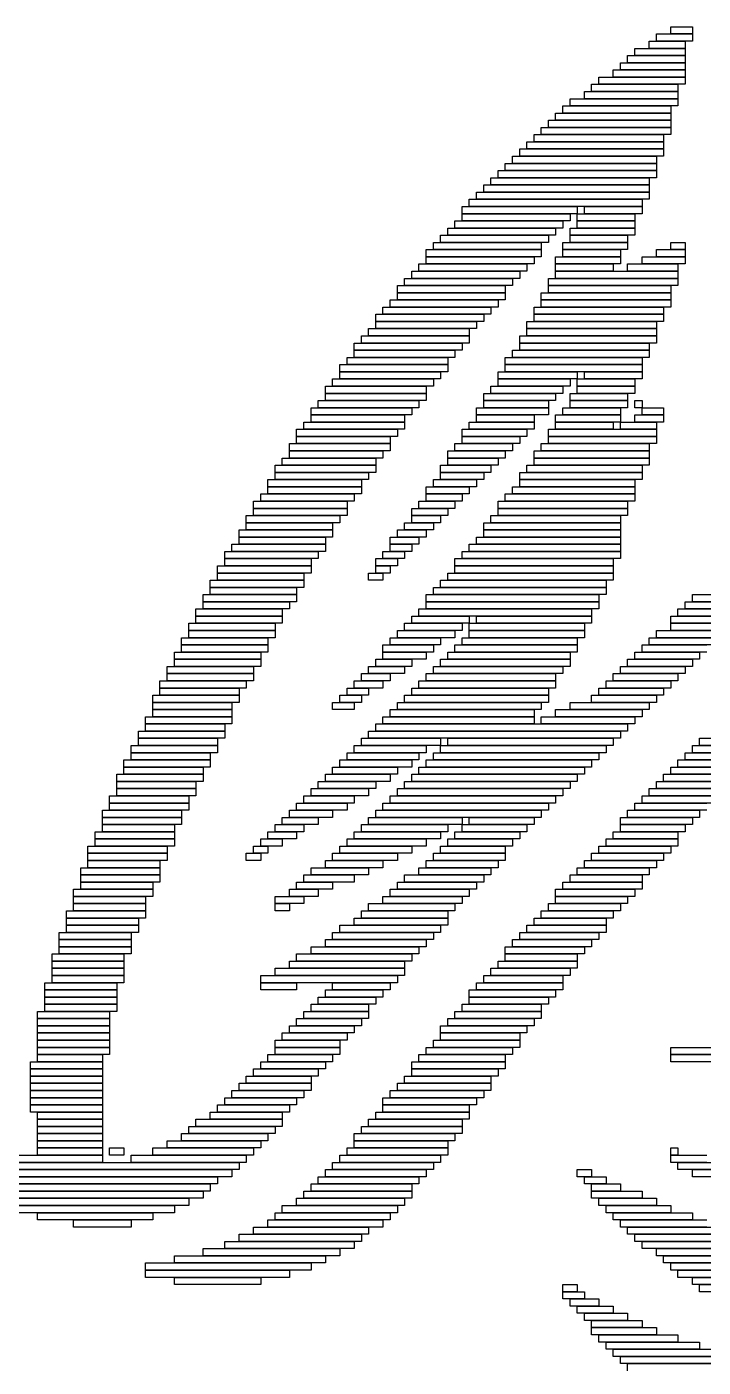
# Model space of a CAD drawing. Extents: x 278 to 746, y 302 to 723.
# Drawn here: x 489.5 to 583.5, y 520.5 to 707 of the extents above; entities that cross this region are included whole.
import ezdxf

# ---------------------------------------------------------------- set-up
doc = ezdxf.new("R2010")
doc.units = 0

msp = doc.modelspace()

# ---------------------------------------------------------------- linework, layer by layer
for p, q in [((579, 707), (582, 707)), ((579, 706), (579, 707)), ((582, 707), (582, 706)), ((576, 705), (581, 705)), ((576, 704), (576, 705)), ((577, 706), (582, 706)), ((577, 705), (577, 706)), ((582, 705), (577, 705)), ((582, 706), (579, 706)), ((581, 705), (581, 704)), ((582, 706), (582, 705)), ((574, 704), (581, 704)), ((574, 703), (574, 704)), ((581, 704), (576, 704)), ((581, 704), (581, 703)), ((572, 702), (581, 702)), ((572, 701), (572, 702)), ((573, 703), (581, 703)), ((573, 702), (573, 703)), ((581, 702), (573, 702)), ((581, 703), (574, 703)), ((581, 703), (581, 702)), ((581, 702), (581, 701)), ((569, 700), (581, 700)), ((569, 699), (569, 700)), ((571, 701), (581, 701)), ((571, 700), (571, 701)), ((581, 700), (571, 700)), ((581, 701), (572, 701)), ((581, 701), (581, 700)), ((581, 700), (581, 699)), ((567, 698), (580, 698)), ((567, 697), (567, 698)), ((568, 699), (580, 699)), ((568, 698), (568, 699)), ((580, 698), (568, 698)), ((581, 699), (569, 699)), ((580, 699), (580, 698)), ((580, 698), (580, 697)), ((564, 696), (579, 696)), ((564, 695), (564, 696)), ((565, 697), (580, 697)), ((565, 696), (565, 697)), ((580, 696), (565, 696)), ((580, 697), (567, 697)), ((579, 696), (579, 695)), ((580, 697), (580, 696)), ((562, 694), (579, 694)), ((562, 693), (562, 694)), ((563, 695), (579, 695)), ((563, 694), (563, 695)), ((579, 694), (563, 694)), ((579, 695), (564, 695)), ((579, 695), (579, 694)), ((579, 694), (579, 693)), ((560, 692), (578, 692)), ((560, 691), (560, 692)), ((561, 693), (579, 693)), ((561, 692), (561, 693)), ((579, 692), (561, 692)), ((579, 693), (562, 693)), ((578, 692), (578, 691)), ((579, 693), (579, 692)), ((559, 691), (578, 691)), ((559, 690), (559, 691)), ((578, 691), (560, 691)), ((578, 691), (578, 690)), ((557, 689), (577, 689)), ((557, 688), (557, 689)), ((558, 690), (578, 690)), ((558, 689), (558, 690)), ((578, 689), (558, 689)), ((578, 690), (559, 690)), ((577, 689), (577, 688)), ((578, 690), (578, 689)), ((555, 687), (577, 687)), ((555, 686), (555, 687)), ((556, 688), (577, 688)), ((556, 687), (556, 688)), ((577, 687), (556, 687)), ((577, 688), (557, 688)), ((577, 688), (577, 687)), ((577, 687), (577, 686)), ((553, 685), (576, 685)), ((553, 684), (553, 685)), ((554, 686), (576, 686)), ((554, 685), (554, 686)), ((576, 685), (554, 685)), ((577, 686), (555, 686)), ((576, 686), (576, 685)), ((576, 685), (576, 684)), ((551, 683), (575, 683)), ((551, 682), (551, 683)), ((552, 684), (576, 684)), ((552, 683), (552, 684)), ((576, 683), (552, 683)), ((576, 684), (553, 684)), ((575, 683), (575, 682)), ((576, 684), (576, 683)), ((550, 682), (566, 682)), ((550, 681), (550, 682)), ((566, 681), (550, 681)), ((550, 681), (565, 681)), ((550, 680), (550, 681)), ((575, 682), (551, 682)), ((565, 681), (565, 680)), ((566, 682), (566, 681)), ((566, 681), (574, 681)), ((566, 680), (566, 681)), ((567, 682), (575, 682)), ((567, 681), (567, 682)), ((575, 681), (567, 681)), ((574, 681), (574, 680)), ((575, 682), (575, 681)), ((548, 679), (563, 679)), ((548, 678), (548, 679)), ((549, 680), (564, 680)), ((549, 679), (549, 680)), ((564, 679), (549, 679)), ((565, 680), (550, 680)), ((563, 679), (563, 678)), ((564, 680), (564, 679)), ((565, 679), (574, 679)), ((565, 678), (565, 679)), ((574, 680), (566, 680)), ((566, 680), (574, 680)), ((566, 679), (566, 680)), ((574, 679), (566, 679)), ((574, 680), (574, 679)), ((574, 679), (574, 678)), ((546, 677), (561, 677)), ((546, 676), (546, 677)), ((547, 678), (562, 678)), ((547, 677), (547, 678)), ((562, 677), (547, 677)), ((563, 678), (548, 678)), ((561, 677), (561, 676)), ((562, 678), (562, 677)), ((564, 677), (573, 677)), ((564, 676), (564, 677)), ((574, 678), (565, 678)), ((565, 678), (573, 678)), ((565, 677), (565, 678)), ((573, 677), (565, 677)), ((573, 678), (573, 677)), ((573, 677), (573, 676)), ((579, 677), (581, 677)), ((579, 676), (579, 677)), ((581, 677), (581, 676)), ((545, 676), (561, 676)), ((545, 675), (545, 676)), ((561, 676), (546, 676)), ((561, 676), (561, 675)), ((573, 676), (564, 676)), ((564, 676), (572, 676)), ((564, 675), (564, 676)), ((572, 676), (572, 675)), ((577, 676), (581, 676)), ((577, 675), (577, 676)), ((581, 676), (579, 676)), ((581, 676), (581, 675)), ((544, 674), (559, 674)), ((544, 673), (544, 674)), ((561, 675), (545, 675)), ((545, 675), (560, 675)), ((545, 674), (545, 675)), ((560, 674), (545, 674)), ((559, 674), (559, 673)), ((560, 675), (560, 674)), ((563, 675), (572, 675)), ((563, 674), (563, 675)), ((572, 674), (563, 674)), ((563, 674), (571, 674)), ((563, 673), (563, 674)), ((572, 675), (564, 675)), ((571, 674), (571, 673)), ((572, 675), (572, 674)), ((573, 674), (580, 674)), ((573, 673), (573, 674)), ((575, 675), (581, 675)), ((575, 674), (575, 675)), ((581, 674), (575, 674)), ((581, 675), (577, 675)), ((580, 674), (580, 673)), ((581, 675), (581, 674)), ((542, 672), (557, 672)), ((542, 671), (542, 672)), ((543, 673), (558, 673)), ((543, 672), (543, 673)), ((558, 672), (543, 672)), ((559, 673), (544, 673)), ((557, 672), (557, 671)), ((558, 673), (558, 672)), ((562, 672), (580, 672)), ((562, 671), (562, 672)), ((571, 673), (563, 673)), ((563, 673), (580, 673)), ((563, 672), (563, 673)), ((580, 672), (563, 672)), ((580, 673), (573, 673)), ((580, 673), (580, 672)), ((580, 672), (580, 671)), ((541, 671), (556, 671)), ((541, 670), (541, 671)), ((556, 670), (541, 670)), ((541, 670), (556, 670)), ((541, 669), (541, 670)), ((557, 671), (542, 671)), ((556, 671), (556, 670)), ((556, 670), (556, 669)), ((561, 670), (579, 670)), ((561, 669), (561, 670)), ((580, 671), (562, 671)), ((562, 671), (579, 671)), ((562, 670), (562, 671)), ((579, 670), (562, 670)), ((579, 671), (579, 670)), ((579, 670), (579, 669)), ((539, 668), (554, 668)), ((539, 667), (539, 668)), ((540, 669), (555, 669)), ((540, 668), (540, 669)), ((555, 668), (540, 668)), ((556, 669), (541, 669)), ((554, 668), (554, 667)), ((555, 669), (555, 668)), ((560, 668), (578, 668)), ((560, 667), (560, 668)), ((579, 669), (561, 669)), ((561, 669), (579, 669)), ((561, 668), (561, 669)), ((579, 668), (561, 668)), ((578, 668), (578, 667)), ((579, 669), (579, 668)), ((538, 667), (553, 667)), ((538, 666), (538, 667)), ((553, 666), (538, 666)), ((538, 666), (552, 666)), ((538, 665), (538, 666)), ((554, 667), (539, 667)), ((552, 666), (552, 665)), ((553, 667), (553, 666)), ((559, 666), (577, 666)), ((559, 665), (559, 666)), ((578, 667), (560, 667)), ((560, 667), (578, 667)), ((560, 666), (560, 667)), ((578, 666), (560, 666)), ((577, 666), (577, 665)), ((578, 667), (578, 666)), ((536, 664), (551, 664)), ((536, 663), (536, 664)), ((537, 665), (551, 665)), ((537, 664), (537, 665)), ((551, 664), (537, 664)), ((552, 665), (538, 665)), ((551, 665), (551, 664)), ((551, 664), (551, 663)), ((558, 664), (577, 664)), ((558, 663), (558, 664)), ((577, 665), (559, 665)), ((559, 665), (577, 665)), ((559, 664), (559, 665)), ((577, 664), (559, 664)), ((577, 665), (577, 664)), ((577, 664), (577, 663)), ((535, 663), (550, 663)), ((535, 662), (535, 663)), ((551, 663), (536, 663)), ((550, 663), (550, 662)), ((577, 663), (558, 663)), ((558, 663), (576, 663)), ((558, 662), (558, 663)), ((576, 663), (576, 662)), ((534, 661), (548, 661)), ((534, 660), (534, 661)), ((550, 662), (535, 662)), ((535, 662), (549, 662)), ((535, 661), (535, 662)), ((549, 661), (535, 661)), ((548, 661), (548, 660)), ((549, 662), (549, 661)), ((556, 661), (575, 661)), ((556, 660), (556, 661)), ((557, 662), (576, 662)), ((557, 661), (557, 662)), ((576, 661), (557, 661)), ((576, 662), (558, 662)), ((575, 661), (575, 660)), ((576, 662), (576, 661)), ((533, 660), (548, 660)), ((533, 659), (533, 660)), ((548, 659), (533, 659)), ((533, 659), (547, 659)), ((533, 658), (533, 659)), ((548, 660), (534, 660)), ((547, 659), (547, 658)), ((548, 660), (548, 659)), ((555, 659), (566, 659)), ((555, 658), (555, 659)), ((575, 660), (556, 660)), ((556, 660), (575, 660)), ((556, 659), (556, 660)), ((575, 659), (556, 659)), ((566, 659), (566, 658)), ((567, 659), (575, 659)), ((567, 658), (567, 659)), ((575, 660), (575, 659)), ((575, 659), (575, 658)), ((531, 657), (545, 657)), ((531, 656), (531, 657)), ((532, 658), (546, 658)), ((532, 657), (532, 658)), ((546, 657), (532, 657)), ((547, 658), (533, 658)), ((545, 657), (545, 656)), ((546, 658), (546, 657)), ((554, 657), (564, 657)), ((554, 656), (554, 657)), ((566, 658), (555, 658)), ((555, 658), (565, 658)), ((555, 657), (555, 658)), ((565, 657), (555, 657)), ((564, 657), (564, 656)), ((565, 658), (565, 657)), ((566, 658), (574, 658)), ((566, 657), (566, 658)), ((574, 657), (566, 657)), ((566, 657), (574, 657)), ((566, 656), (566, 657)), ((575, 658), (567, 658)), ((574, 658), (574, 657)), ((574, 657), (574, 656)), ((530, 655), (544, 655)), ((530, 654), (530, 655)), ((545, 656), (531, 656)), ((531, 656), (545, 656)), ((531, 655), (531, 656)), ((545, 655), (531, 655)), ((544, 655), (544, 654)), ((545, 656), (545, 655)), ((553, 656), (563, 656)), ((553, 655), (553, 656)), ((563, 655), (553, 655)), ((553, 655), (562, 655)), ((553, 654), (553, 655)), ((564, 656), (554, 656)), ((562, 655), (562, 654)), ((563, 656), (563, 655)), ((565, 656), (573, 656)), ((565, 655), (565, 656)), ((573, 655), (565, 655)), ((565, 655), (573, 655)), ((565, 654), (565, 655)), ((574, 656), (566, 656)), ((573, 656), (573, 655)), ((573, 655), (573, 654)), ((574, 655), (575, 655)), ((574, 654), (574, 655)), ((575, 655), (575, 654)), ((529, 654), (543, 654)), ((529, 653), (529, 654)), ((543, 653), (529, 653)), ((529, 653), (542, 653)), ((529, 652), (529, 653)), ((544, 654), (530, 654)), ((542, 653), (542, 652)), ((543, 654), (543, 653)), ((552, 654), (562, 654)), ((552, 653), (552, 654)), ((562, 653), (552, 653)), ((552, 653), (560, 653)), ((552, 652), (552, 653)), ((562, 654), (553, 654)), ((560, 653), (560, 652)), ((562, 654), (562, 653)), ((563, 653), (572, 653)), ((563, 652), (563, 653)), ((564, 654), (572, 654)), ((564, 653), (564, 654)), ((572, 653), (564, 653)), ((573, 654), (565, 654)), ((572, 654), (572, 653)), ((572, 653), (572, 652)), ((575, 654), (574, 654)), ((574, 653), (578, 653)), ((574, 652), (574, 653)), ((575, 654), (578, 654)), ((575, 653), (575, 654)), ((578, 653), (575, 653)), ((578, 654), (578, 653)), ((578, 653), (578, 652)), ((527, 651), (541, 651)), ((527, 650), (527, 651)), ((528, 652), (542, 652)), ((528, 651), (528, 652)), ((542, 651), (528, 651)), ((542, 652), (529, 652)), ((541, 651), (541, 650)), ((542, 652), (542, 651)), ((550, 651), (559, 651)), ((550, 650), (550, 651)), ((551, 652), (560, 652)), ((551, 651), (551, 652)), ((560, 651), (551, 651)), ((560, 652), (552, 652)), ((559, 651), (559, 650)), ((560, 652), (560, 651)), ((562, 651), (577, 651)), ((562, 650), (562, 651)), ((572, 652), (563, 652)), ((563, 652), (571, 652)), ((563, 651), (563, 652)), ((571, 651), (563, 651)), ((571, 652), (571, 651)), ((572, 652), (577, 652)), ((572, 651), (572, 652)), ((577, 651), (572, 651)), ((578, 652), (574, 652)), ((577, 652), (577, 651)), ((577, 651), (577, 650)), ((541, 650), (527, 650)), ((527, 650), (540, 650)), ((527, 649), (527, 650)), ((540, 650), (540, 649)), ((559, 650), (550, 650)), ((550, 650), (558, 650)), ((550, 649), (550, 650)), ((558, 650), (558, 649)), ((577, 650), (562, 650)), ((562, 650), (577, 650)), ((562, 649), (562, 650)), ((577, 650), (577, 649)), ((526, 649), (540, 649)), ((526, 648), (526, 649)), ((540, 648), (526, 648)), ((526, 648), (539, 648)), ((526, 647), (526, 648)), ((540, 649), (527, 649)), ((539, 648), (539, 647)), ((540, 649), (540, 648)), ((548, 648), (556, 648)), ((548, 647), (548, 648)), ((549, 649), (557, 649)), ((549, 648), (549, 649)), ((557, 648), (549, 648)), ((558, 649), (550, 649)), ((556, 648), (556, 647)), ((557, 649), (557, 648)), ((560, 648), (576, 648)), ((560, 647), (560, 648)), ((561, 649), (576, 649)), ((561, 648), (561, 649)), ((576, 648), (561, 648)), ((577, 649), (562, 649)), ((576, 649), (576, 648)), ((576, 648), (576, 647)), ((524, 646), (538, 646)), ((524, 645), (524, 646)), ((525, 647), (538, 647)), ((525, 646), (525, 647)), ((538, 646), (525, 646)), ((539, 647), (526, 647)), ((538, 647), (538, 646)), ((538, 646), (538, 645)), ((547, 646), (554, 646)), ((547, 645), (547, 646)), ((556, 647), (548, 647)), ((548, 647), (555, 647)), ((548, 646), (548, 647)), ((555, 646), (548, 646)), ((554, 646), (554, 645)), ((555, 647), (555, 646)), ((559, 646), (575, 646)), ((559, 645), (559, 646)), ((576, 647), (560, 647)), ((560, 647), (576, 647)), ((560, 646), (560, 647)), ((576, 646), (560, 646)), ((575, 646), (575, 645)), ((576, 647), (576, 646)), ((523, 644), (536, 644)), ((523, 643), (523, 644)), ((538, 645), (524, 645)), ((524, 645), (537, 645)), ((524, 644), (524, 645)), ((537, 644), (524, 644)), ((536, 644), (536, 643)), ((537, 645), (537, 644)), ((546, 644), (552, 644)), ((546, 643), (546, 644)), ((554, 645), (547, 645)), ((547, 645), (553, 645)), ((547, 644), (547, 645)), ((553, 644), (547, 644)), ((552, 644), (552, 643)), ((553, 645), (553, 644)), ((558, 645), (575, 645)), ((558, 644), (558, 645)), ((575, 644), (558, 644)), ((558, 644), (574, 644)), ((558, 643), (558, 644)), ((575, 645), (559, 645)), ((574, 644), (574, 643)), ((575, 645), (575, 644)), ((522, 642), (535, 642)), ((522, 641), (522, 642)), ((536, 643), (523, 643)), ((523, 643), (536, 643)), ((523, 642), (523, 643)), ((536, 642), (523, 642)), ((535, 642), (535, 641)), ((536, 643), (536, 642)), ((545, 643), (551, 643)), ((545, 642), (545, 643)), ((551, 642), (545, 642)), ((545, 642), (550, 642)), ((545, 641), (545, 642)), ((552, 643), (546, 643)), ((550, 642), (550, 641)), ((551, 643), (551, 642)), ((556, 642), (574, 642)), ((556, 641), (556, 642)), ((557, 643), (574, 643)), ((557, 642), (557, 643)), ((574, 642), (557, 642)), ((574, 643), (558, 643)), ((574, 643), (574, 642)), ((574, 642), (574, 641)), ((521, 641), (534, 641)), ((521, 640), (521, 641)), ((534, 640), (521, 640)), ((521, 640), (534, 640)), ((521, 639), (521, 640)), ((535, 641), (522, 641)), ((534, 641), (534, 640)), ((534, 640), (534, 639)), ((543, 640), (548, 640)), ((543, 639), (543, 640)), ((544, 641), (549, 641)), ((544, 640), (544, 641)), ((549, 640), (544, 640)), ((550, 641), (545, 641)), ((548, 640), (548, 639)), ((549, 641), (549, 640)), ((555, 641), (573, 641)), ((555, 640), (555, 641)), ((573, 640), (555, 640)), ((555, 640), (573, 640)), ((555, 639), (555, 640)), ((574, 641), (556, 641)), ((573, 641), (573, 640)), ((573, 640), (573, 639)), ((520, 639), (533, 639)), ((520, 638), (520, 639)), ((533, 638), (520, 638)), ((520, 638), (532, 638)), ((520, 637), (520, 638)), ((534, 639), (521, 639)), ((532, 638), (532, 637)), ((533, 639), (533, 638)), ((542, 638), (546, 638)), ((542, 637), (542, 638)), ((548, 639), (543, 639)), ((543, 639), (547, 639)), ((543, 638), (543, 639)), ((547, 638), (543, 638)), ((546, 638), (546, 637)), ((547, 639), (547, 638)), ((553, 638), (572, 638)), ((553, 637), (553, 638)), ((554, 639), (572, 639)), ((554, 638), (554, 639)), ((572, 638), (554, 638)), ((573, 639), (555, 639)), ((572, 639), (572, 638)), ((572, 638), (572, 637)), ((519, 637), (532, 637)), ((519, 636), (519, 637)), ((532, 636), (519, 636)), ((519, 636), (531, 636)), ((519, 635), (519, 636)), ((532, 637), (520, 637)), ((531, 636), (531, 635)), ((532, 637), (532, 636)), ((540, 636), (544, 636)), ((540, 635), (540, 636)), ((541, 637), (545, 637)), ((541, 636), (541, 637)), ((545, 636), (541, 636)), ((546, 637), (542, 637)), ((544, 636), (544, 635)), ((545, 637), (545, 636)), ((552, 636), (572, 636)), ((552, 635), (552, 636)), ((572, 637), (553, 637)), ((553, 637), (572, 637)), ((553, 636), (553, 637)), ((572, 636), (553, 636)), ((572, 637), (572, 636)), ((572, 636), (572, 635)), ((518, 635), (531, 635)), ((518, 634), (518, 635)), ((531, 635), (519, 635)), ((531, 635), (531, 634)), ((544, 635), (540, 635)), ((540, 635), (543, 635)), ((540, 634), (540, 635)), ((543, 635), (543, 634)), ((551, 635), (572, 635)), ((551, 634), (551, 635)), ((572, 635), (552, 635)), ((572, 635), (572, 634)), ((517, 634), (530, 634)), ((517, 633), (517, 634)), ((530, 633), (517, 633)), ((517, 633), (529, 633)), ((517, 632), (517, 633)), ((531, 634), (518, 634)), ((529, 633), (529, 632)), ((530, 634), (530, 633)), ((538, 633), (541, 633)), ((538, 632), (538, 633)), ((539, 634), (542, 634)), ((539, 633), (539, 634)), ((542, 633), (539, 633)), ((543, 634), (540, 634)), ((541, 633), (541, 632)), ((542, 634), (542, 633)), ((549, 633), (571, 633)), ((549, 632), (549, 633)), ((550, 634), (572, 634)), ((550, 633), (550, 634)), ((572, 633), (550, 633)), ((572, 634), (551, 634)), ((571, 633), (571, 632)), ((572, 634), (572, 633)), ((516, 632), (529, 632)), ((516, 631), (516, 632)), ((529, 631), (516, 631)), ((516, 631), (528, 631)), ((516, 630), (516, 631)), ((529, 632), (517, 632)), ((528, 631), (528, 630)), ((529, 632), (529, 631)), ((537, 631), (539, 631)), ((537, 630), (537, 631)), ((541, 632), (538, 632)), ((538, 632), (540, 632)), ((538, 631), (538, 632)), ((540, 631), (538, 631)), ((539, 631), (539, 630)), ((540, 632), (540, 631)), ((548, 631), (571, 631)), ((548, 630), (548, 631)), ((571, 632), (549, 632)), ((549, 632), (571, 632)), ((549, 631), (549, 632)), ((571, 631), (549, 631)), ((571, 632), (571, 631)), ((571, 631), (571, 630)), ((515, 630), (528, 630)), ((515, 629), (515, 630)), ((528, 629), (515, 629)), ((515, 629), (527, 629)), ((515, 628), (515, 629)), ((528, 630), (516, 630)), ((527, 629), (527, 628)), ((528, 630), (528, 629)), ((539, 630), (537, 630)), ((546, 629), (570, 629)), ((546, 628), (546, 629)), ((547, 630), (570, 630)), ((547, 629), (547, 630)), ((570, 629), (547, 629)), ((571, 630), (548, 630)), ((570, 630), (570, 629)), ((570, 629), (570, 628)), ((514, 628), (527, 628)), ((514, 627), (514, 628)), ((527, 627), (514, 627)), ((514, 627), (526, 627)), ((514, 626), (514, 627)), ((527, 628), (515, 628)), ((526, 627), (526, 626)), ((527, 628), (527, 627)), ((545, 628), (569, 628)), ((545, 627), (545, 628)), ((569, 627), (545, 627)), ((545, 627), (569, 627)), ((545, 626), (545, 627)), ((570, 628), (546, 628)), ((569, 628), (569, 627)), ((569, 627), (569, 626)), ((581, 627), (591, 627)), ((581, 626), (581, 627)), ((582, 628), (592, 628)), ((582, 627), (582, 628)), ((592, 627), (582, 627)), ((513, 626), (525, 626)), ((513, 625), (513, 626)), ((525, 625), (513, 625)), ((513, 625), (525, 625)), ((513, 624), (513, 625)), ((526, 626), (514, 626)), ((525, 626), (525, 625)), ((525, 625), (525, 624)), ((543, 625), (551, 625)), ((543, 624), (543, 625)), ((544, 626), (568, 626)), ((544, 625), (544, 626)), ((568, 625), (544, 625)), ((569, 626), (545, 626)), ((551, 625), (551, 624)), ((552, 625), (568, 625)), ((552, 624), (552, 625)), ((568, 626), (568, 625)), ((568, 625), (568, 624)), ((579, 625), (589, 625)), ((579, 624), (579, 625)), ((580, 626), (590, 626)), ((580, 625), (580, 626)), ((590, 625), (580, 625)), ((591, 626), (581, 626)), ((512, 624), (524, 624)), ((512, 623), (512, 624)), ((524, 623), (512, 623)), ((512, 623), (524, 623)), ((512, 622), (512, 623)), ((525, 624), (513, 624)), ((524, 624), (524, 623)), ((524, 623), (524, 622)), ((541, 623), (549, 623)), ((541, 622), (541, 623)), ((542, 624), (550, 624)), ((542, 623), (542, 624)), ((550, 623), (542, 623)), ((551, 624), (543, 624)), ((549, 623), (549, 622)), ((550, 624), (550, 623)), ((551, 624), (567, 624)), ((551, 623), (551, 624)), ((567, 623), (551, 623)), ((551, 623), (567, 623)), ((551, 622), (551, 623)), ((568, 624), (552, 624)), ((567, 624), (567, 623)), ((567, 623), (567, 622)), ((577, 623), (587, 623)), ((577, 622), (577, 623)), ((589, 624), (579, 624)), ((579, 624), (588, 624)), ((579, 623), (579, 624)), ((588, 623), (579, 623)), ((511, 622), (523, 622)), ((511, 621), (511, 622)), ((524, 622), (512, 622)), ((523, 622), (523, 621)), ((540, 622), (547, 622)), ((540, 621), (540, 622)), ((549, 622), (541, 622)), ((547, 622), (547, 621)), ((550, 622), (566, 622)), ((550, 621), (550, 622)), ((567, 622), (551, 622)), ((566, 622), (566, 621)), ((576, 622), (586, 622)), ((576, 621), (576, 622)), ((587, 622), (577, 622)), ((510, 620), (522, 620)), ((510, 619), (510, 620)), ((523, 621), (511, 621)), ((511, 621), (523, 621)), ((511, 620), (511, 621)), ((523, 620), (511, 620)), ((522, 620), (522, 619)), ((523, 621), (523, 620)), ((539, 621), (546, 621)), ((539, 620), (539, 621)), ((546, 620), (539, 620)), ((539, 620), (545, 620)), ((539, 619), (539, 620)), ((547, 621), (540, 621)), ((545, 620), (545, 619)), ((546, 621), (546, 620)), ((548, 620), (565, 620)), ((548, 619), (548, 620)), ((549, 621), (566, 621)), ((549, 620), (549, 621)), ((566, 620), (549, 620)), ((566, 621), (550, 621)), ((565, 620), (565, 619)), ((566, 621), (566, 620)), ((574, 620), (583, 620)), ((574, 619), (574, 620)), ((575, 621), (584, 621)), ((575, 620), (575, 621)), ((584, 620), (575, 620)), ((586, 621), (576, 621)), ((583, 620), (583, 619)), ((509, 618), (521, 618)), ((509, 617), (509, 618)), ((522, 619), (510, 619)), ((510, 619), (522, 619)), ((510, 618), (510, 619)), ((522, 618), (510, 618)), ((521, 618), (521, 617)), ((522, 619), (522, 618)), ((537, 618), (542, 618)), ((537, 617), (537, 618)), ((538, 619), (543, 619)), ((538, 618), (538, 619)), ((543, 618), (538, 618)), ((545, 619), (539, 619)), ((542, 618), (542, 617)), ((543, 619), (543, 618)), ((546, 618), (564, 618)), ((546, 617), (546, 618)), ((547, 619), (565, 619)), ((547, 618), (547, 619)), ((565, 618), (547, 618)), ((565, 619), (548, 619)), ((564, 618), (564, 617)), ((565, 619), (565, 618)), ((572, 618), (581, 618)), ((572, 617), (572, 618)), ((573, 619), (582, 619)), ((573, 618), (573, 619)), ((582, 618), (573, 618)), ((583, 619), (574, 619)), ((581, 618), (581, 617)), ((582, 619), (582, 618)), ((508, 616), (520, 616)), ((508, 615), (508, 616)), ((521, 617), (509, 617)), ((509, 617), (521, 617)), ((509, 616), (509, 617)), ((521, 616), (509, 616)), ((520, 616), (520, 615)), ((521, 617), (521, 616)), ((535, 616), (539, 616)), ((535, 615), (535, 616)), ((536, 617), (540, 617)), ((536, 616), (536, 617)), ((540, 616), (536, 616)), ((542, 617), (537, 617)), ((539, 616), (539, 615)), ((540, 617), (540, 616)), ((544, 616), (563, 616)), ((544, 615), (544, 616)), ((545, 617), (563, 617)), ((545, 616), (545, 617)), ((563, 616), (545, 616)), ((564, 617), (546, 617)), ((563, 617), (563, 616)), ((563, 616), (563, 615)), ((570, 616), (579, 616)), ((570, 615), (570, 616)), ((571, 617), (580, 617)), ((571, 616), (571, 617)), ((580, 616), (571, 616)), ((581, 617), (572, 617)), ((579, 616), (579, 615)), ((580, 617), (580, 616)), ((507, 614), (519, 614)), ((507, 613), (507, 614)), ((520, 615), (508, 615)), ((508, 615), (519, 615)), ((508, 614), (508, 615)), ((519, 614), (508, 614)), ((519, 615), (519, 614)), ((519, 614), (519, 613)), ((533, 614), (536, 614)), ((533, 613), (533, 614)), ((534, 615), (537, 615)), ((534, 614), (534, 615)), ((537, 614), (534, 614)), ((539, 615), (535, 615)), ((536, 614), (536, 613)), ((537, 615), (537, 614)), ((542, 614), (562, 614)), ((542, 613), (542, 614)), ((543, 615), (562, 615)), ((543, 614), (543, 615)), ((562, 614), (543, 614)), ((563, 615), (544, 615)), ((562, 615), (562, 614)), ((562, 614), (562, 613)), ((568, 614), (577, 614)), ((568, 613), (568, 614)), ((569, 615), (578, 615)), ((569, 614), (569, 615)), ((578, 614), (569, 614)), ((579, 615), (570, 615)), ((577, 614), (577, 613)), ((578, 615), (578, 614)), ((519, 613), (507, 613)), ((507, 613), (518, 613)), ((507, 612), (507, 613)), ((518, 612), (507, 612)), ((507, 612), (518, 612)), ((507, 611), (507, 612)), ((518, 613), (518, 612)), ((518, 612), (518, 611)), ((532, 613), (535, 613)), ((532, 612), (532, 613)), ((535, 612), (532, 612)), ((536, 613), (533, 613)), ((535, 613), (535, 612)), ((540, 612), (560, 612)), ((540, 611), (540, 612)), ((541, 613), (561, 613)), ((541, 612), (541, 613)), ((561, 612), (541, 612)), ((562, 613), (542, 613)), ((560, 612), (560, 611)), ((561, 613), (561, 612)), ((563, 612), (575, 612)), ((563, 611), (563, 612)), ((565, 613), (576, 613)), ((565, 612), (565, 613)), ((576, 612), (565, 612)), ((577, 613), (568, 613)), ((575, 612), (575, 611)), ((576, 613), (576, 612)), ((506, 611), (518, 611)), ((506, 610), (506, 611)), ((518, 610), (506, 610)), ((506, 610), (517, 610)), ((506, 609), (506, 610)), ((518, 611), (507, 611)), ((517, 610), (517, 609)), ((518, 611), (518, 610)), ((538, 610), (573, 610)), ((538, 609), (538, 610)), ((539, 611), (560, 611)), ((539, 610), (539, 611)), ((560, 610), (539, 610)), ((560, 611), (540, 611)), ((560, 611), (560, 610)), ((561, 611), (574, 611)), ((561, 610), (561, 611)), ((574, 610), (561, 610)), ((575, 611), (563, 611)), ((573, 610), (573, 609)), ((574, 611), (574, 610)), ((505, 609), (517, 609)), ((505, 608), (505, 609)), ((517, 608), (505, 608)), ((505, 608), (516, 608)), ((505, 607), (505, 608)), ((517, 609), (506, 609)), ((516, 608), (516, 607)), ((517, 609), (517, 608)), ((536, 608), (547, 608)), ((536, 607), (536, 608)), ((537, 609), (572, 609)), ((537, 608), (537, 609)), ((572, 608), (537, 608)), ((573, 609), (538, 609)), ((547, 608), (547, 607)), ((548, 608), (571, 608)), ((548, 607), (548, 608)), ((571, 608), (571, 607)), ((572, 609), (572, 608)), ((583, 608), (593, 608)), ((583, 607), (583, 608)), ((504, 607), (516, 607)), ((504, 606), (504, 607)), ((516, 607), (505, 607)), ((516, 607), (516, 606)), ((535, 607), (545, 607)), ((535, 606), (535, 607)), ((547, 607), (536, 607)), ((545, 607), (545, 606)), ((547, 607), (570, 607)), ((547, 606), (547, 607)), ((571, 607), (548, 607)), ((570, 607), (570, 606)), ((582, 607), (592, 607)), ((582, 606), (582, 607)), ((593, 607), (583, 607)), ((503, 605), (515, 605)), ((503, 604), (503, 605)), ((516, 606), (504, 606)), ((504, 606), (515, 606)), ((504, 605), (504, 606)), ((515, 605), (504, 605)), ((515, 606), (515, 605)), ((515, 605), (515, 604)), ((533, 605), (543, 605)), ((533, 604), (533, 605)), ((534, 606), (544, 606)), ((534, 605), (534, 606)), ((544, 605), (534, 605)), ((545, 606), (535, 606)), ((543, 605), (543, 604)), ((544, 606), (544, 605)), ((545, 605), (568, 605)), ((545, 604), (545, 605)), ((546, 606), (569, 606)), ((546, 605), (546, 606)), ((569, 605), (546, 605)), ((570, 606), (547, 606)), ((568, 605), (568, 604)), ((569, 606), (569, 605)), ((580, 605), (590, 605)), ((580, 604), (580, 605)), ((581, 606), (591, 606)), ((581, 605), (581, 606)), ((591, 605), (581, 605)), ((592, 606), (582, 606)), ((502, 603), (514, 603)), ((502, 602), (502, 603)), ((515, 604), (503, 604)), ((503, 604), (514, 604)), ((503, 603), (503, 604)), ((514, 603), (503, 603)), ((514, 604), (514, 603)), ((514, 603), (514, 602)), ((531, 603), (540, 603)), ((531, 602), (531, 603)), ((532, 604), (541, 604)), ((532, 603), (532, 604)), ((541, 603), (532, 603)), ((543, 604), (533, 604)), ((540, 603), (540, 602)), ((541, 604), (541, 603)), ((543, 603), (566, 603)), ((543, 602), (543, 603)), ((544, 604), (567, 604)), ((544, 603), (544, 604)), ((567, 603), (544, 603)), ((568, 604), (545, 604)), ((566, 603), (566, 602)), ((567, 604), (567, 603)), ((578, 603), (588, 603)), ((578, 602), (578, 603)), ((579, 604), (589, 604)), ((579, 603), (579, 604)), ((589, 603), (579, 603)), ((590, 604), (580, 604)), ((514, 602), (502, 602)), ((502, 602), (513, 602)), ((502, 601), (502, 602)), ((513, 601), (502, 601)), ((502, 601), (513, 601)), ((502, 600), (502, 601)), ((513, 602), (513, 601)), ((513, 601), (513, 600)), ((529, 601), (537, 601)), ((529, 600), (529, 601)), ((530, 602), (538, 602)), ((530, 601), (530, 602)), ((538, 601), (530, 601)), ((540, 602), (531, 602)), ((537, 601), (537, 600)), ((538, 602), (538, 601)), ((541, 601), (564, 601)), ((541, 600), (541, 601)), ((542, 602), (565, 602)), ((542, 601), (542, 602)), ((565, 601), (542, 601)), ((566, 602), (543, 602)), ((564, 601), (564, 600)), ((565, 602), (565, 601)), ((576, 601), (586, 601)), ((576, 600), (576, 601)), ((577, 602), (587, 602)), ((577, 601), (577, 602)), ((587, 601), (577, 601)), ((588, 602), (578, 602)), ((501, 600), (512, 600)), ((501, 599), (501, 600)), ((512, 599), (501, 599)), ((501, 599), (512, 599)), ((501, 598), (501, 599)), ((513, 600), (502, 600)), ((512, 600), (512, 599)), ((512, 599), (512, 598)), ((527, 599), (534, 599)), ((527, 598), (527, 599)), ((528, 600), (535, 600)), ((528, 599), (528, 600)), ((535, 599), (528, 599)), ((537, 600), (529, 600)), ((534, 599), (534, 598)), ((535, 600), (535, 599)), ((539, 599), (562, 599)), ((539, 598), (539, 599)), ((540, 600), (563, 600)), ((540, 599), (540, 600)), ((563, 599), (540, 599)), ((564, 600), (541, 600)), ((562, 599), (562, 598)), ((563, 600), (563, 599)), ((574, 599), (584, 599)), ((574, 598), (574, 599)), ((575, 600), (585, 600)), ((575, 599), (575, 600)), ((585, 599), (575, 599)), ((586, 600), (576, 600)), ((500, 598), (511, 598)), ((500, 597), (500, 598)), ((511, 597), (500, 597)), ((500, 597), (511, 597)), ((500, 596), (500, 597)), ((512, 598), (501, 598)), ((511, 598), (511, 597)), ((511, 597), (511, 596)), ((525, 597), (530, 597)), ((525, 596), (525, 597)), ((526, 598), (532, 598)), ((526, 597), (526, 598)), ((532, 597), (526, 597)), ((534, 598), (527, 598)), ((530, 597), (530, 596)), ((532, 598), (532, 597)), ((537, 597), (550, 597)), ((537, 596), (537, 597)), ((538, 598), (561, 598)), ((538, 597), (538, 598)), ((561, 597), (538, 597)), ((562, 598), (539, 598)), ((550, 597), (550, 596)), ((551, 597), (560, 597)), ((551, 596), (551, 597)), ((560, 597), (560, 596)), ((561, 598), (561, 597)), ((572, 597), (582, 597)), ((572, 596), (572, 597)), ((573, 598), (583, 598)), ((573, 597), (573, 598)), ((583, 597), (573, 597)), ((584, 598), (574, 598)), ((582, 597), (582, 596)), ((583, 598), (583, 597)), ((499, 595), (510, 595)), ((499, 594), (499, 595)), ((511, 596), (500, 596)), ((500, 596), (510, 596)), ((500, 595), (500, 596)), ((510, 595), (500, 595)), ((510, 596), (510, 595)), ((510, 595), (510, 594)), ((523, 595), (527, 595)), ((523, 594), (523, 595)), ((524, 596), (528, 596)), ((524, 595), (524, 596)), ((528, 595), (524, 595)), ((530, 596), (525, 596)), ((527, 595), (527, 594)), ((528, 596), (528, 595)), ((535, 595), (547, 595)), ((535, 594), (535, 595)), ((536, 596), (548, 596)), ((536, 595), (536, 596)), ((548, 595), (536, 595)), ((550, 596), (537, 596)), ((547, 595), (547, 594)), ((548, 596), (548, 595)), ((549, 595), (558, 595)), ((549, 594), (549, 595)), ((550, 596), (559, 596)), ((550, 595), (550, 596)), ((559, 595), (550, 595)), ((560, 596), (551, 596)), ((558, 595), (558, 594)), ((559, 596), (559, 595)), ((571, 595), (580, 595)), ((571, 594), (571, 595)), ((582, 596), (572, 596)), ((572, 596), (581, 596)), ((572, 595), (572, 596)), ((581, 595), (572, 595)), ((580, 595), (580, 594)), ((581, 596), (581, 595)), ((510, 594), (499, 594)), ((499, 594), (510, 594)), ((499, 593), (499, 594)), ((510, 594), (510, 593)), ((522, 594), (525, 594)), ((522, 593), (522, 594)), ((527, 594), (523, 594)), ((525, 594), (525, 593)), ((534, 594), (545, 594)), ((534, 593), (534, 594)), ((547, 594), (535, 594)), ((545, 594), (545, 593)), ((548, 594), (557, 594)), ((548, 593), (548, 594)), ((558, 594), (549, 594)), ((557, 594), (557, 593)), ((570, 594), (580, 594)), ((570, 593), (570, 594)), ((580, 594), (571, 594)), ((580, 594), (580, 593)), ((498, 593), (509, 593)), ((498, 592), (498, 593)), ((509, 592), (498, 592)), ((498, 592), (509, 592)), ((498, 591), (498, 592)), ((510, 593), (499, 593)), ((509, 593), (509, 592)), ((509, 592), (509, 591)), ((520, 592), (522, 592)), ((520, 591), (520, 592)), ((521, 593), (523, 593)), ((521, 592), (521, 593)), ((523, 592), (521, 592)), ((525, 593), (522, 593)), ((522, 592), (522, 591)), ((523, 593), (523, 592)), ((532, 592), (541, 592)), ((532, 591), (532, 592)), ((533, 593), (543, 593)), ((533, 592), (533, 593)), ((543, 592), (533, 592)), ((545, 593), (534, 593)), ((541, 592), (541, 591)), ((543, 593), (543, 592)), ((546, 592), (556, 592)), ((546, 591), (546, 592)), ((547, 593), (556, 593)), ((547, 592), (547, 593)), ((556, 592), (547, 592)), ((557, 593), (548, 593)), ((556, 593), (556, 592)), ((556, 592), (556, 591)), ((568, 592), (578, 592)), ((568, 591), (568, 592)), ((569, 593), (579, 593)), ((569, 592), (569, 593)), ((579, 592), (569, 592)), ((580, 593), (570, 593)), ((578, 592), (578, 591)), ((579, 593), (579, 592)), ((497, 590), (508, 590)), ((497, 589), (497, 590)), ((509, 591), (498, 591)), ((498, 591), (508, 591)), ((498, 590), (498, 591)), ((508, 590), (498, 590)), ((508, 591), (508, 590)), ((508, 590), (508, 589)), ((522, 591), (520, 591)), ((529, 590), (537, 590)), ((529, 589), (529, 590)), ((531, 591), (539, 591)), ((531, 590), (531, 591)), ((539, 590), (531, 590)), ((541, 591), (532, 591)), ((537, 590), (537, 589)), ((539, 591), (539, 590)), ((544, 590), (554, 590)), ((544, 589), (544, 590)), ((545, 591), (555, 591)), ((545, 590), (545, 591)), ((555, 590), (545, 590)), ((556, 591), (546, 591)), ((554, 590), (554, 589)), ((555, 591), (555, 590)), ((566, 590), (576, 590)), ((566, 589), (566, 590)), ((567, 591), (577, 591)), ((567, 590), (567, 591)), ((577, 590), (567, 590)), ((578, 591), (568, 591)), ((576, 590), (576, 589)), ((577, 591), (577, 590)), ((508, 589), (497, 589)), ((497, 589), (508, 589)), ((497, 588), (497, 589)), ((508, 588), (497, 588)), ((497, 588), (507, 588)), ((497, 587), (497, 588)), ((507, 588), (507, 587)), ((508, 589), (508, 588)), ((527, 588), (532, 588)), ((527, 587), (527, 588)), ((528, 589), (535, 589)), ((528, 588), (528, 589)), ((535, 588), (528, 588)), ((537, 589), (529, 589)), ((532, 588), (532, 587)), ((535, 589), (535, 588)), ((541, 588), (552, 588)), ((541, 587), (541, 588)), ((542, 589), (553, 589)), ((542, 588), (542, 589)), ((553, 588), (542, 588)), ((554, 589), (544, 589)), ((552, 588), (552, 587)), ((553, 589), (553, 588)), ((564, 588), (575, 588)), ((564, 587), (564, 588)), ((565, 589), (575, 589)), ((565, 588), (565, 589)), ((575, 588), (565, 588)), ((576, 589), (566, 589)), ((575, 589), (575, 588)), ((575, 588), (575, 587)), ((496, 587), (507, 587)), ((496, 586), (496, 587)), ((507, 586), (496, 586)), ((496, 586), (506, 586)), ((496, 585), (496, 586)), ((507, 587), (497, 587)), ((506, 586), (506, 585)), ((507, 587), (507, 586)), ((524, 586), (528, 586)), ((524, 585), (524, 586)), ((526, 587), (530, 587)), ((526, 586), (526, 587)), ((530, 586), (526, 586)), ((532, 587), (527, 587)), ((528, 586), (528, 585)), ((530, 587), (530, 586)), ((539, 586), (550, 586)), ((539, 585), (539, 586)), ((540, 587), (551, 587)), ((540, 586), (540, 587)), ((551, 586), (540, 586)), ((552, 587), (541, 587)), ((550, 586), (550, 585)), ((551, 587), (551, 586)), ((563, 587), (574, 587)), ((563, 586), (563, 587)), ((574, 586), (563, 586)), ((563, 586), (573, 586)), ((563, 585), (563, 586)), ((575, 587), (564, 587)), ((573, 586), (573, 585)), ((574, 587), (574, 586)), ((495, 584), (506, 584)), ((495, 583), (495, 584)), ((506, 585), (496, 585)), ((496, 585), (506, 585)), ((496, 584), (496, 585)), ((506, 584), (496, 584)), ((506, 585), (506, 584)), ((506, 584), (506, 583)), ((528, 585), (524, 585)), ((524, 585), (526, 585)), ((524, 584), (524, 585)), ((526, 584), (524, 584)), ((526, 585), (526, 584)), ((536, 584), (548, 584)), ((536, 583), (536, 584)), ((537, 585), (549, 585)), ((537, 584), (537, 585)), ((549, 584), (537, 584)), ((550, 585), (539, 585)), ((548, 584), (548, 583)), ((549, 585), (549, 584)), ((561, 584), (571, 584)), ((561, 583), (561, 584)), ((562, 585), (572, 585)), ((562, 584), (562, 585)), ((572, 584), (562, 584)), ((573, 585), (563, 585)), ((571, 584), (571, 583)), ((572, 585), (572, 584)), ((506, 583), (495, 583)), ((495, 583), (505, 583)), ((495, 582), (495, 583)), ((505, 582), (495, 582)), ((495, 582), (505, 582)), ((495, 581), (495, 582)), ((505, 583), (505, 582)), ((505, 582), (505, 581)), ((533, 582), (547, 582)), ((533, 581), (533, 582)), ((535, 583), (548, 583)), ((535, 582), (535, 583)), ((548, 582), (535, 582)), ((548, 583), (536, 583)), ((547, 582), (547, 581)), ((548, 583), (548, 582)), ((559, 582), (570, 582)), ((559, 581), (559, 582)), ((560, 583), (570, 583)), ((560, 582), (560, 583)), ((570, 582), (560, 582)), ((571, 583), (561, 583)), ((570, 583), (570, 582)), ((570, 582), (570, 581)), ((494, 581), (504, 581)), ((494, 580), (494, 581)), ((505, 581), (495, 581)), ((504, 581), (504, 580)), ((532, 581), (546, 581)), ((532, 580), (532, 581)), ((547, 581), (533, 581)), ((546, 581), (546, 580)), ((558, 581), (569, 581)), ((558, 580), (558, 581)), ((570, 581), (559, 581)), ((569, 581), (569, 580)), ((504, 580), (494, 580)), ((494, 580), (504, 580)), ((494, 579), (494, 580)), ((504, 579), (494, 579)), ((494, 579), (504, 579)), ((494, 578), (494, 579)), ((504, 580), (504, 579)), ((504, 579), (504, 578)), ((529, 579), (544, 579)), ((529, 578), (529, 579)), ((531, 580), (545, 580)), ((531, 579), (531, 580)), ((545, 579), (531, 579)), ((546, 580), (532, 580)), ((544, 579), (544, 578)), ((545, 580), (545, 579)), ((556, 579), (567, 579)), ((556, 578), (556, 579)), ((557, 580), (568, 580)), ((557, 579), (557, 580)), ((568, 579), (557, 579)), ((569, 580), (558, 580)), ((567, 579), (567, 578)), ((568, 580), (568, 579)), ((493, 578), (503, 578)), ((493, 577), (493, 578)), ((503, 577), (493, 577)), ((493, 577), (503, 577)), ((493, 576), (493, 577)), ((504, 578), (494, 578)), ((503, 578), (503, 577)), ((503, 577), (503, 576)), ((526, 577), (542, 577)), ((526, 576), (526, 577)), ((527, 578), (543, 578)), ((527, 577), (527, 578)), ((543, 577), (527, 577)), ((544, 578), (529, 578)), ((542, 577), (542, 576)), ((543, 578), (543, 577)), ((555, 577), (566, 577)), ((555, 576), (555, 577)), ((567, 578), (556, 578)), ((556, 578), (566, 578)), ((556, 577), (556, 578)), ((566, 577), (556, 577)), ((566, 578), (566, 577)), ((566, 577), (566, 576)), ((503, 576), (493, 576)), ((493, 576), (503, 576)), ((493, 575), (493, 576)), ((503, 575), (493, 575)), ((493, 575), (503, 575)), ((493, 574), (493, 575)), ((503, 576), (503, 575)), ((503, 575), (503, 574)), ((522, 575), (541, 575)), ((522, 574), (522, 575)), ((524, 576), (542, 576)), ((524, 575), (524, 576)), ((542, 575), (524, 575)), ((542, 576), (526, 576)), ((541, 575), (541, 574)), ((542, 576), (542, 575)), ((553, 575), (564, 575)), ((553, 574), (553, 575)), ((554, 576), (565, 576)), ((554, 575), (554, 576)), ((565, 575), (554, 575)), ((566, 576), (555, 576)), ((564, 575), (564, 574)), ((565, 576), (565, 575)), ((492, 574), (502, 574)), ((492, 573), (492, 574)), ((502, 573), (492, 573)), ((492, 573), (502, 573)), ((492, 572), (492, 573)), ((503, 574), (493, 574)), ((502, 574), (502, 573)), ((502, 573), (502, 572)), ((541, 574), (522, 574)), ((522, 574), (527, 574)), ((522, 573), (522, 574)), ((527, 573), (522, 573)), ((527, 574), (527, 573)), ((531, 573), (539, 573)), ((531, 572), (531, 573)), ((532, 574), (540, 574)), ((532, 573), (532, 574)), ((540, 573), (532, 573)), ((539, 573), (539, 572)), ((540, 574), (540, 573)), ((551, 573), (563, 573)), ((551, 572), (551, 573)), ((552, 574), (564, 574)), ((552, 573), (552, 574)), ((564, 573), (552, 573)), ((564, 574), (553, 574)), ((563, 573), (563, 572)), ((564, 574), (564, 573)), ((502, 572), (492, 572)), ((492, 572), (502, 572)), ((492, 571), (492, 572)), ((502, 571), (492, 571)), ((492, 571), (502, 571)), ((492, 570), (492, 571)), ((502, 572), (502, 571)), ((502, 571), (502, 570)), ((529, 571), (537, 571)), ((529, 570), (529, 571)), ((530, 572), (538, 572)), ((530, 571), (530, 572)), ((538, 571), (530, 571)), ((539, 572), (531, 572)), ((537, 571), (537, 570)), ((538, 572), (538, 571)), ((550, 571), (561, 571)), ((550, 570), (550, 571)), ((563, 572), (551, 572)), ((551, 572), (562, 572)), ((551, 571), (551, 572)), ((562, 571), (551, 571)), ((561, 571), (561, 570)), ((562, 572), (562, 571)), ((491, 570), (501, 570)), ((491, 569), (491, 570)), ((501, 569), (491, 569)), ((491, 569), (501, 569)), ((491, 568), (491, 569)), ((502, 570), (492, 570)), ((501, 570), (501, 569)), ((501, 569), (501, 568)), ((527, 569), (536, 569)), ((527, 568), (527, 569)), ((528, 570), (537, 570)), ((528, 569), (528, 570)), ((537, 569), (528, 569)), ((537, 570), (529, 570)), ((536, 569), (536, 568)), ((537, 570), (537, 569)), ((548, 569), (560, 569)), ((548, 568), (548, 569)), ((549, 570), (561, 570)), ((549, 569), (549, 570)), ((561, 569), (549, 569)), ((561, 570), (550, 570)), ((560, 569), (560, 568)), ((561, 570), (561, 569)), ((501, 568), (491, 568)), ((491, 568), (501, 568)), ((491, 567), (491, 568)), ((501, 567), (491, 567)), ((491, 567), (501, 567)), ((491, 566), (491, 567)), ((501, 568), (501, 567)), ((501, 567), (501, 566)), ((525, 567), (534, 567)), ((525, 566), (525, 567)), ((526, 568), (535, 568)), ((526, 567), (526, 568)), ((535, 567), (526, 567)), ((536, 568), (527, 568)), ((534, 567), (534, 566)), ((535, 568), (535, 567)), ((547, 568), (559, 568)), ((547, 567), (547, 568)), ((559, 567), (547, 567)), ((547, 567), (558, 567)), ((547, 566), (547, 567)), ((560, 568), (548, 568)), ((558, 567), (558, 566)), ((559, 568), (559, 567)), ((501, 566), (491, 566)), ((491, 566), (501, 566)), ((491, 565), (491, 566)), ((501, 566), (501, 565)), ((524, 566), (533, 566)), ((524, 565), (524, 566)), ((534, 566), (525, 566)), ((533, 566), (533, 565)), ((546, 566), (558, 566)), ((546, 565), (546, 566)), ((558, 566), (547, 566)), ((558, 566), (558, 565)), ((501, 565), (491, 565)), ((491, 565), (501, 565)), ((491, 564), (491, 565)), ((501, 564), (491, 564)), ((491, 564), (500, 564)), ((491, 563), (491, 564)), ((500, 564), (500, 563)), ((501, 565), (501, 564)), ((523, 564), (532, 564)), ((523, 563), (523, 564)), ((533, 565), (524, 565)), ((524, 565), (533, 565)), ((524, 564), (524, 565)), ((533, 564), (524, 564)), ((532, 564), (532, 563)), ((533, 565), (533, 564)), ((544, 564), (556, 564)), ((544, 563), (544, 564)), ((545, 565), (557, 565)), ((545, 564), (545, 565)), ((557, 564), (545, 564)), ((558, 565), (546, 565)), ((556, 564), (556, 563)), ((557, 565), (557, 564)), ((579, 565), (654, 565)), ((579, 564), (579, 565)), ((654, 564), (579, 564)), ((579, 564), (653, 564)), ((579, 563), (579, 564)), ((490, 563), (500, 563)), ((490, 562), (490, 563)), ((500, 562), (490, 562)), ((490, 562), (500, 562)), ((490, 561), (490, 562)), ((500, 563), (491, 563)), ((500, 563), (500, 562)), ((500, 562), (500, 561)), ((521, 562), (530, 562)), ((521, 561), (521, 562)), ((522, 563), (531, 563)), ((522, 562), (522, 563)), ((531, 562), (522, 562)), ((532, 563), (523, 563)), ((530, 562), (530, 561)), ((531, 563), (531, 562)), ((543, 563), (556, 563)), ((543, 562), (543, 563)), ((556, 562), (543, 562)), ((543, 562), (555, 562)), ((543, 561), (543, 562)), ((556, 563), (544, 563)), ((555, 562), (555, 561)), ((556, 563), (556, 562)), ((653, 563), (579, 563)), ((500, 561), (490, 561)), ((490, 561), (500, 561)), ((490, 560), (490, 561)), ((500, 560), (490, 560)), ((490, 560), (500, 560)), ((490, 559), (490, 560)), ((500, 561), (500, 560)), ((500, 560), (500, 559)), ((519, 560), (529, 560)), ((519, 559), (519, 560)), ((520, 561), (529, 561)), ((520, 560), (520, 561)), ((529, 560), (520, 560)), ((530, 561), (521, 561)), ((529, 561), (529, 560)), ((529, 560), (529, 559)), ((541, 560), (554, 560)), ((541, 559), (541, 560)), ((542, 561), (554, 561)), ((542, 560), (542, 561)), ((554, 560), (542, 560)), ((555, 561), (543, 561)), ((554, 561), (554, 560)), ((554, 560), (554, 559)), ((500, 559), (490, 559)), ((490, 559), (500, 559)), ((490, 558), (490, 559)), ((500, 558), (490, 558)), ((490, 558), (500, 558)), ((490, 557), (490, 558)), ((500, 559), (500, 558)), ((500, 558), (500, 557)), ((517, 558), (527, 558)), ((517, 557), (517, 558)), ((518, 559), (528, 559)), ((518, 558), (518, 559)), ((528, 558), (518, 558)), ((529, 559), (519, 559)), ((527, 558), (527, 557)), ((528, 559), (528, 558)), ((539, 558), (552, 558)), ((539, 557), (539, 558)), ((540, 559), (553, 559)), ((540, 558), (540, 559)), ((553, 558), (540, 558)), ((554, 559), (541, 559)), ((552, 558), (552, 557)), ((553, 559), (553, 558)), ((500, 557), (490, 557)), ((490, 557), (500, 557)), ((490, 556), (490, 557)), ((500, 556), (490, 556)), ((491, 556), (500, 556)), ((491, 555), (491, 556)), ((500, 557), (500, 556)), ((500, 556), (500, 555)), ((515, 556), (525, 556)), ((515, 555), (515, 556)), ((516, 557), (526, 557)), ((516, 556), (516, 557)), ((526, 556), (516, 556)), ((527, 557), (517, 557)), ((525, 556), (525, 555)), ((526, 557), (526, 556)), ((538, 556), (551, 556)), ((538, 555), (538, 556)), ((552, 557), (539, 557)), ((539, 557), (551, 557)), ((539, 556), (539, 557)), ((551, 556), (539, 556)), ((551, 557), (551, 556)), ((551, 556), (551, 555)), ((500, 555), (491, 555)), ((491, 555), (500, 555)), ((491, 554), (491, 555)), ((500, 554), (491, 554)), ((491, 554), (500, 554)), ((491, 553), (491, 554)), ((500, 555), (500, 554)), ((500, 554), (500, 553)), ((512, 554), (524, 554)), ((512, 553), (512, 554)), ((513, 555), (525, 555)), ((513, 554), (513, 555)), ((525, 554), (513, 554)), ((525, 555), (515, 555)), ((524, 554), (524, 553)), ((525, 555), (525, 554)), ((536, 554), (550, 554)), ((536, 553), (536, 554)), ((537, 555), (550, 555)), ((537, 554), (537, 555)), ((550, 554), (537, 554)), ((551, 555), (538, 555)), ((550, 555), (550, 554)), ((550, 554), (550, 553)), ((500, 553), (491, 553)), ((491, 553), (500, 553)), ((491, 552), (491, 553)), ((500, 553), (500, 552)), ((511, 553), (523, 553)), ((511, 552), (511, 553)), ((524, 553), (512, 553)), ((523, 553), (523, 552)), ((535, 553), (549, 553)), ((535, 552), (535, 553)), ((550, 553), (536, 553)), ((549, 553), (549, 552)), ((500, 552), (491, 552)), ((491, 552), (500, 552)), ((491, 551), (491, 552)), ((500, 551), (491, 551)), ((491, 551), (500, 551)), ((491, 550), (491, 551)), ((500, 552), (500, 551)), ((500, 551), (500, 550)), ((501, 551), (503, 551)), ((501, 550), (501, 551)), ((503, 551), (503, 550)), ((507, 551), (521, 551)), ((507, 550), (507, 551)), ((509, 552), (522, 552)), ((509, 551), (509, 552)), ((522, 551), (509, 551)), ((523, 552), (511, 552)), ((521, 551), (521, 550)), ((522, 552), (522, 551)), ((534, 551), (548, 551)), ((534, 550), (534, 551)), ((549, 552), (535, 552)), ((535, 552), (548, 552)), ((535, 551), (535, 552)), ((548, 551), (535, 551)), ((548, 552), (548, 551)), ((548, 551), (548, 550)), ((579, 551), (580, 551)), ((579, 550), (579, 551)), ((580, 551), (580, 550)), ((476, 550), (500, 550)), ((500, 549), (476, 549)), ((477, 549), (519, 549)), ((500, 550), (491, 550)), ((500, 550), (500, 549)), ((503, 550), (501, 550)), ((504, 550), (520, 550)), ((504, 549), (504, 550)), ((520, 549), (504, 549)), ((521, 550), (507, 550)), ((519, 549), (519, 548)), ((520, 550), (520, 549)), ((532, 549), (546, 549)), ((532, 548), (532, 549)), ((533, 550), (547, 550)), ((533, 549), (533, 550)), ((547, 549), (533, 549)), ((548, 550), (534, 550)), ((546, 549), (546, 548)), ((547, 550), (547, 549)), ((580, 550), (579, 550)), ((579, 550), (584, 550)), ((579, 549), (579, 550)), ((584, 549), (579, 549)), ((580, 549), (588, 549)), ((580, 548), (580, 549)), ((519, 548), (477, 548)), ((479, 548), (518, 548)), ((518, 547), (479, 547)), ((480, 547), (516, 547)), ((516, 547), (516, 546)), ((518, 548), (518, 547)), ((530, 547), (544, 547)), ((530, 546), (530, 547)), ((531, 548), (545, 548)), ((531, 547), (531, 548)), ((545, 547), (531, 547)), ((546, 548), (532, 548)), ((544, 547), (544, 546)), ((545, 548), (545, 547)), ((566, 548), (568, 548)), ((566, 547), (566, 548)), ((568, 547), (566, 547)), ((567, 547), (570, 547)), ((567, 546), (567, 547)), ((568, 548), (568, 547)), ((570, 547), (570, 546)), ((588, 548), (580, 548)), ((582, 548), (597, 548)), ((582, 547), (582, 548)), ((597, 547), (582, 547)), ((516, 546), (480, 546)), ((482, 546), (515, 546)), ((515, 545), (482, 545)), ((484, 545), (514, 545)), ((514, 545), (514, 544)), ((515, 546), (515, 545)), ((528, 545), (543, 545)), ((528, 544), (528, 545)), ((529, 546), (543, 546)), ((529, 545), (529, 546)), ((543, 545), (529, 545)), ((544, 546), (530, 546)), ((543, 546), (543, 545)), ((543, 545), (543, 544)), ((570, 546), (567, 546)), ((568, 546), (572, 546)), ((568, 545), (568, 546)), ((572, 545), (568, 545)), ((568, 545), (575, 545)), ((568, 544), (568, 545)), ((572, 546), (572, 545)), ((575, 545), (575, 544)), ((514, 544), (484, 544)), ((486, 544), (512, 544)), ((512, 543), (486, 543)), ((488, 543), (510, 543)), ((510, 543), (510, 542)), ((512, 544), (512, 543)), ((525, 543), (541, 543)), ((525, 542), (525, 543)), ((527, 544), (542, 544)), ((527, 543), (527, 544)), ((542, 543), (527, 543)), ((543, 544), (528, 544)), ((541, 543), (541, 542)), ((542, 544), (542, 543)), ((575, 544), (568, 544)), ((569, 544), (577, 544)), ((569, 543), (569, 544)), ((577, 543), (569, 543)), ((570, 543), (579, 543)), ((570, 542), (570, 543)), ((577, 544), (577, 543)), ((579, 543), (579, 542)), ((510, 542), (488, 542)), ((491, 542), (507, 542)), ((491, 541), (491, 542)), ((507, 541), (491, 541)), ((496, 541), (504, 541)), ((496, 540), (496, 541)), ((504, 541), (504, 540)), ((507, 542), (507, 541)), ((523, 541), (539, 541)), ((523, 540), (523, 541)), ((524, 542), (540, 542)), ((524, 541), (524, 542)), ((540, 541), (524, 541)), ((541, 542), (525, 542)), ((539, 541), (539, 540)), ((540, 542), (540, 541)), ((579, 542), (570, 542)), ((571, 542), (582, 542)), ((571, 541), (571, 542)), ((582, 541), (571, 541)), ((572, 541), (584, 541)), ((572, 540), (572, 541)), ((582, 542), (582, 541)), ((504, 540), (496, 540)), ((519, 539), (536, 539)), ((519, 538), (519, 539)), ((521, 540), (537, 540)), ((521, 539), (521, 540)), ((537, 539), (521, 539)), ((539, 540), (523, 540)), ((536, 539), (536, 538)), ((537, 540), (537, 539)), ((584, 540), (572, 540)), ((573, 540), (588, 540)), ((573, 539), (573, 540)), ((588, 539), (573, 539)), ((574, 539), (592, 539)), ((574, 538), (574, 539)), ((517, 538), (535, 538)), ((517, 537), (517, 538)), ((536, 538), (519, 538)), ((535, 538), (535, 537)), ((592, 538), (574, 538)), ((575, 538), (597, 538)), ((575, 537), (575, 538)), ((510, 536), (531, 536)), ((510, 535), (510, 536)), ((514, 537), (533, 537)), ((514, 536), (514, 537)), ((533, 536), (514, 536)), ((535, 537), (517, 537)), ((531, 536), (531, 535)), ((533, 537), (533, 536)), ((597, 537), (575, 537)), ((577, 537), (633, 537)), ((577, 536), (577, 537)), ((633, 536), (577, 536)), ((578, 536), (632, 536)), ((578, 535), (578, 536)), ((506, 535), (529, 535)), ((506, 534), (506, 535)), ((529, 534), (506, 534)), ((506, 534), (526, 534)), ((506, 533), (506, 534)), ((531, 535), (510, 535)), ((526, 534), (526, 533)), ((529, 535), (529, 534)), ((632, 535), (578, 535)), ((579, 535), (631, 535)), ((579, 534), (579, 535)), ((631, 534), (579, 534)), ((580, 534), (630, 534)), ((580, 533), (580, 534)), ((526, 533), (506, 533)), ((510, 533), (522, 533)), ((510, 532), (510, 533)), ((522, 532), (510, 532)), ((522, 533), (522, 532)), ((564, 532), (566, 532)), ((564, 531), (564, 532)), ((566, 532), (566, 531)), ((630, 533), (580, 533)), ((582, 533), (628, 533)), ((582, 532), (582, 533)), ((628, 532), (582, 532)), ((583, 532), (627, 532)), ((583, 531), (583, 532)), ((566, 531), (564, 531)), ((564, 531), (567, 531)), ((564, 530), (564, 531)), ((567, 530), (564, 530)), ((565, 530), (569, 530)), ((565, 529), (565, 530)), ((567, 531), (567, 530)), ((569, 530), (569, 529)), ((627, 531), (583, 531)), ((569, 529), (565, 529)), ((566, 529), (571, 529)), ((566, 528), (566, 529)), ((571, 528), (566, 528)), ((567, 528), (573, 528)), ((567, 527), (567, 528)), ((571, 529), (571, 528)), ((573, 528), (573, 527)), ((573, 527), (567, 527)), ((568, 527), (575, 527)), ((568, 526), (568, 527)), ((575, 526), (568, 526)), ((568, 526), (577, 526)), ((568, 525), (568, 526)), ((575, 527), (575, 526)), ((577, 526), (577, 525)), ((577, 525), (568, 525)), ((569, 525), (580, 525)), ((569, 524), (569, 525)), ((580, 525), (580, 524)), ((580, 524), (569, 524)), ((570, 524), (583, 524)), ((570, 523), (570, 524)), ((583, 523), (570, 523)), ((571, 523), (587, 523)), ((571, 522), (571, 523)), ((583, 524), (583, 523)), ((587, 522), (571, 522)), ((572, 522), (595, 522)), ((572, 521), (572, 522)), ((595, 521), (572, 521)), ((573, 521), (619, 521)), ((573, 520), (573, 521))]:
    msp.add_line(p, q)

doc.saveas('drawing.dxf')
